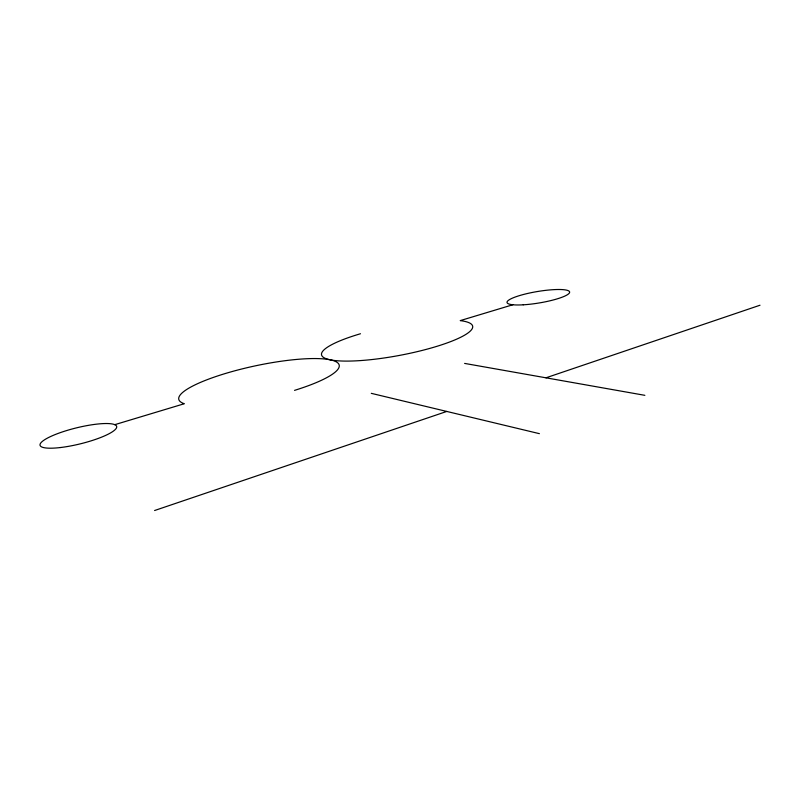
<?xml version="1.0" encoding="UTF-8"?>
<svg xmlns="http://www.w3.org/2000/svg" width="800" height="800" viewBox="0 0 800 800"><rect width="100%" height="100%" fill="white"/><g stroke="black" fill="none" stroke-linecap="round" stroke-linejoin="round"><path stroke-width="1.2" d="M154.59 510.52L446.77 411.44M545.95 377.81L760 305.23M114.78 424.67L184.3 403.73A81.99 16.8 -12 0 1 227.53 372.86A81.99 16.8 -12 0 1 331.92 360.21A81.99 16.8 -12 0 1 294.53 390.37M512.84 304.76L460.24 320.61A76.88 15.08 -10.7 0 1 437.08 346.27A76.88 15.08 -10.7 0 1 331.95 360.13A76.88 15.08 -10.7 0 1 360.48 333.75M464.62 363.41L644.86 395.33M371.29 393.34L539.4 433.66M523.24 304.81A31.72 5.78 -9.5 0 0 569.63 292.04A31.72 5.78 -9.5 0 0 522.14 294.84A31.72 5.78 -9.5 0 0 523.24 304.81M60.4 447.54A39.45 8.22 -13.8 0 0 116.69 426.56A39.45 8.22 -13.8 0 0 57.97 433.48A39.45 8.22 -13.8 0 0 60.4 447.54"/></g></svg>
